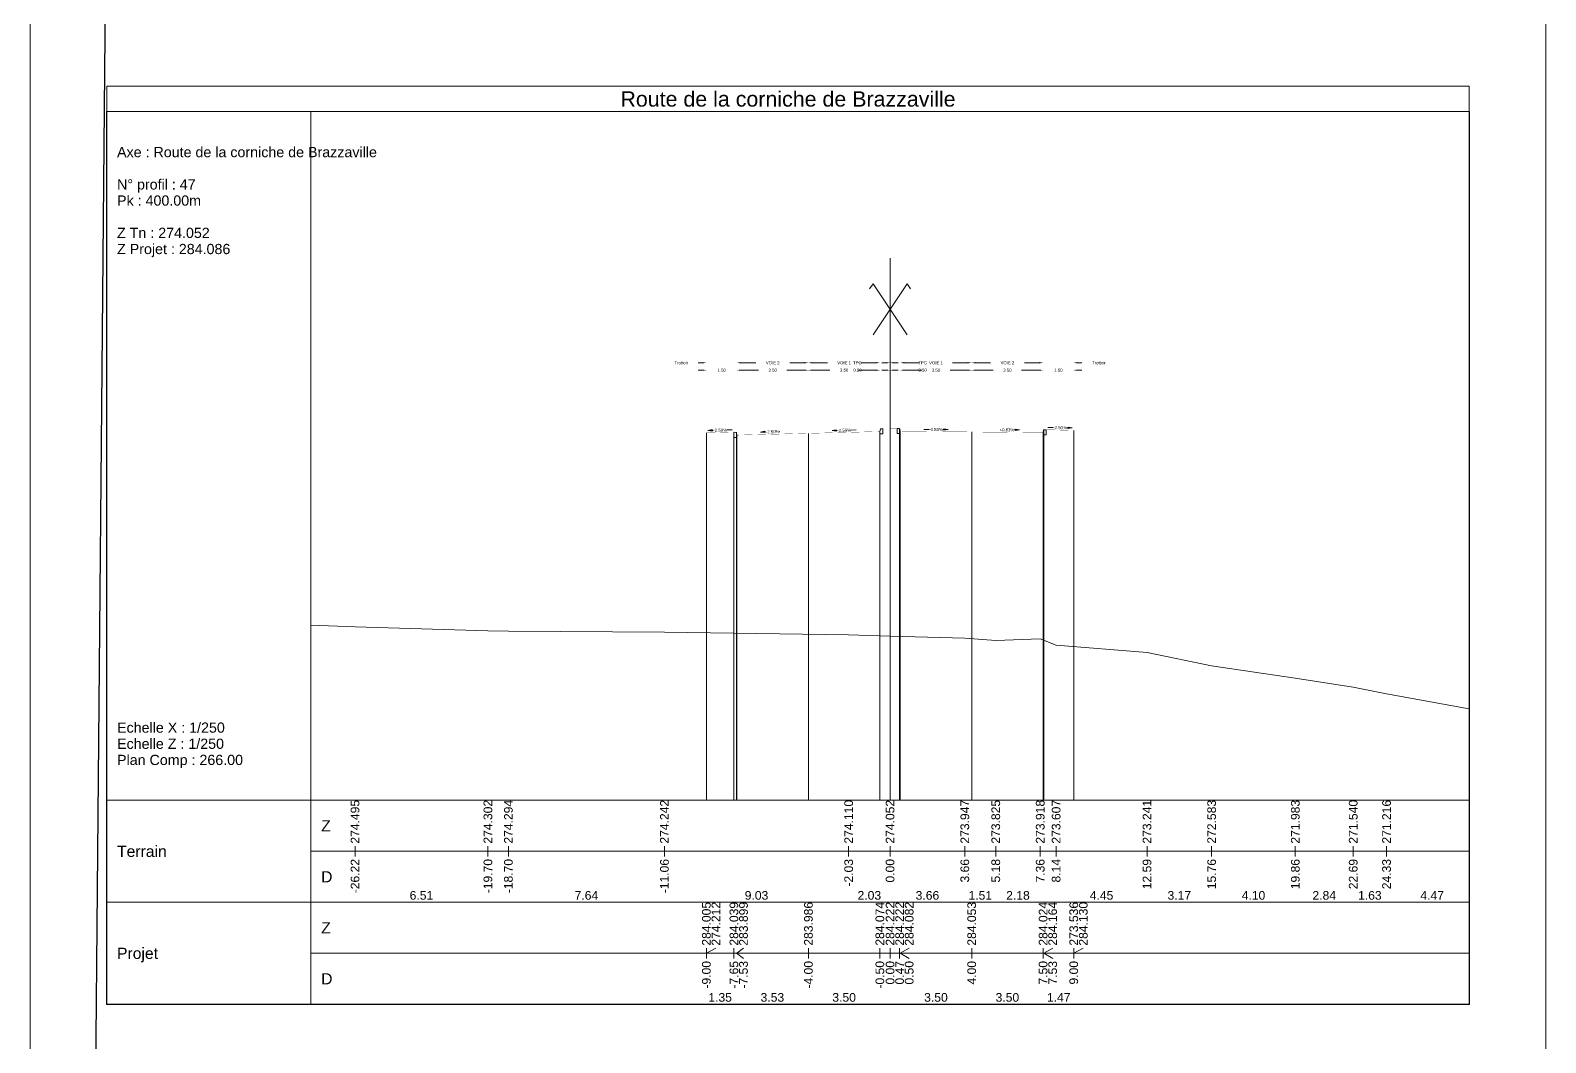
# Model space of a CAD drawing. Extents: x 0 to 74, y -372 to 1003.
# Drawn here: x 0 to 74.2, y 354 to 403.7 of the extents above; entities that cross this region are included whole.
import ezdxf
from ezdxf.enums import TextEntityAlignment as Align

# ---------------------------------------------------------------- set-up
doc = ezdxf.new("R2010")
doc.units = 0
doc.header["$LTSCALE"] = 2
doc.header["$PDSIZE"] = -0.004
doc.layers.get('0').update_dxf_attribs({"lineweight": 0})
for name, color, linetype, lineweight in [('Route - Profils type - Content session name', 7, 'Continuous', 0), ('Route - Profils type - PT SC CHAU TROTTOIR', 5, 'Continuous', 0), ('Route - Route de la corniche de Brazzaville - PT - Cadre_P47', 7, 'Continuous', 0), ('Route - Route de la corniche de Brazzaville - PT - Terrain_P47', 5, 'Continuous', 0)]:
    doc.layers.add(name, color=color, linetype=linetype, lineweight=lineweight)
doc.styles.add('CadreTitre', font='arial.ttf', dxfattribs={"height": 0.003})
doc.styles.add('Cotation', font='arial.ttf')
doc.styles.add('CoteHor', font='arial.ttf', dxfattribs={"height": 0.0022})
doc.styles.add('CoteHorA', font='arial.ttf', dxfattribs={"height": 0.0022})
doc.styles.add('CoteTitre', font='arial.ttf', dxfattribs={"height": 0.0017})
doc.styles.add('CoteTitreA', font='arial.ttf', dxfattribs={"height": 0.0017})
doc.styles.add('CoteVert', font='arial.ttf', dxfattribs={"height": 0.0017})
doc.styles.add('CoteVertA', font='arial.ttf', dxfattribs={"height": 0.0017})
doc.styles.add('ProfilCartouche', font='arial.ttf', dxfattribs={"height": 0.002})
doc.dimstyles.new('BRAZZAVILLE', dxfattribs={"dimtxt": 0.15, "dimasz": 0.2, "dimexe": 0.5, "dimexo": 0.5, "dimgap": 0.5, "dimtad": 0, "dimzin": 0, "dimdsep": 46, "dimtxsty": 'Cotation', "dimsah": 1, "dimcen": 0.1, "dimse1": 1, "dimse2": 1, "dimclrd": 1, "dimclre": 256, "dimclrt": 1, "dimaunit": 2, "dimazin": 0, "dimtfac": 1, "dimtdec": 4, "dimtofl": 0, "dimtmove": 0, "dimatfit": 1, "dimfxl": 1, "dimtolj": 1, "dimtzin": 0, "dimlwd": 0, "dimlwe": 0, "dimarcsym": 0})
doc.dimstyles.get("Standard").update_dxf_attribs({"dimtxt": 0.18, "dimasz": 0.18, "dimexe": 0.18, "dimexo": 0.0625, "dimgap": 0.09, "dimtad": 0, "dimtih": 1, "dimtoh": 1, "dimdec": 4, "dimzin": 0, "dimdsep": 46, "dimtxsty": 'Standard', "dimcen": 0.09, "dimadec": 0, "dimazin": 0, "dimtfac": 1, "dimtdec": 4, "dimtofl": 0, "dimtmove": 0, "dimatfit": 3, "dimfxl": 1, "dimtolj": 1, "dimtzin": 0, "dimarcsym": 0})

# ---------------------------------------------------------------- blocks, each defined once
blk = doc.blocks.new('*D314')
at = {"layer": 'Defpoints', "color": 0, "transparency": 16777216}
for p in [(41.625, 387.006), (41.625, 387.002), (42.125, 384.006)]:
    blk.add_point(p, dxfattribs=at)
at = {"layer": 'Route - Profils type - PT SC CHAU TROTTOIR', "color": 1, "lineweight": 0, "transparency": 16777216}
for p, q in [((41.425, 387.002), (41.225, 387.002)), ((42.325, 387.002), (42.525, 387.002))]:
    blk.add_line(p, q, dxfattribs=at)
at = {"layer": 'Route - Profils type - PT SC CHAU TROTTOIR', "color": 1, "transparency": 16777216}
for points in [[(41.425, 387.035), (41.425, 386.969), (41.625, 387.002)], [(42.325, 387.035), (42.325, 386.969), (42.125, 387.002)]]:
    blk.add_solid(points, dxfattribs=at)
at = {"layer": 'Route - Profils type - PT SC CHAU TROTTOIR', "color": 1, "transparency": 16777216, "insert": (40.53, 387.002), "char_height": 0.15, "attachment_point": 5, "style": 'Cotation'}
blk.add_mtext('\\A1;0.50', dxfattribs=at)
blk = doc.blocks.new('*D315')
at = {"layer": 'Defpoints', "color": 0, "transparency": 16777216}
for p in [(38.125, 387.006), (38.125, 387.002), (41.625, 387.006)]:
    blk.add_point(p, dxfattribs=at)
at = {"layer": 'Route - Profils type - PT SC CHAU TROTTOIR', "color": 1, "lineweight": 0, "transparency": 16777216}
for p, q in [((38.325, 387.002), (39.18, 387.002)), ((41.425, 387.002), (40.57, 387.002))]:
    blk.add_line(p, q, dxfattribs=at)
at = {"layer": 'Route - Profils type - PT SC CHAU TROTTOIR', "color": 1, "transparency": 16777216}
for points in [[(38.325, 387.035), (38.325, 386.969), (38.125, 387.002)], [(41.425, 387.035), (41.425, 386.969), (41.625, 387.002)]]:
    blk.add_solid(points, dxfattribs=at)
at = {"layer": 'Route - Profils type - PT SC CHAU TROTTOIR', "color": 1, "transparency": 16777216, "insert": (39.875, 387.002), "char_height": 0.15, "attachment_point": 5, "style": 'Cotation'}
blk.add_mtext('\\A1;3.50', dxfattribs=at)
blk = doc.blocks.new('*D316')
at = {"layer": 'Defpoints', "color": 0, "transparency": 16777216}
for p in [(34.625, 387.006), (34.625, 387.002), (38.125, 387.006)]:
    blk.add_point(p, dxfattribs=at)
at = {"layer": 'Route - Profils type - PT SC CHAU TROTTOIR', "color": 1, "lineweight": 0, "transparency": 16777216}
for p, q in [((34.825, 387.002), (35.68, 387.002)), ((37.925, 387.002), (37.07, 387.002))]:
    blk.add_line(p, q, dxfattribs=at)
at = {"layer": 'Route - Profils type - PT SC CHAU TROTTOIR', "color": 1, "transparency": 16777216}
for points in [[(34.825, 387.035), (34.825, 386.969), (34.625, 387.002)], [(37.925, 387.035), (37.925, 386.969), (38.125, 387.002)]]:
    blk.add_solid(points, dxfattribs=at)
at = {"layer": 'Route - Profils type - PT SC CHAU TROTTOIR', "color": 1, "transparency": 16777216, "insert": (36.375, 387.002), "char_height": 0.15, "attachment_point": 5, "style": 'Cotation'}
blk.add_mtext('\\A1;3.50', dxfattribs=at)
blk = doc.blocks.new('*D317')
at = {"layer": 'Defpoints', "color": 0, "transparency": 16777216}
for p in [(33.125, 387.006), (33.125, 387.002), (34.625, 387.006)]:
    blk.add_point(p, dxfattribs=at)
at = {"layer": 'Route - Profils type - PT SC CHAU TROTTOIR', "color": 1, "lineweight": 0, "transparency": 16777216}
for p, q in [((32.925, 387.002), (32.725, 387.002)), ((34.825, 387.002), (35.025, 387.002))]:
    blk.add_line(p, q, dxfattribs=at)
at = {"layer": 'Route - Profils type - PT SC CHAU TROTTOIR', "color": 1, "transparency": 16777216}
for points in [[(32.925, 387.035), (32.925, 386.969), (33.125, 387.002)], [(34.825, 387.035), (34.825, 386.969), (34.625, 387.002)]]:
    blk.add_solid(points, dxfattribs=at)
at = {"layer": 'Route - Profils type - PT SC CHAU TROTTOIR', "color": 1, "transparency": 16777216, "insert": (33.875, 387.002), "char_height": 0.15, "attachment_point": 5, "style": 'Cotation'}
blk.add_mtext('\\A1;1.50', dxfattribs=at)
blk = doc.blocks.new('*D318')
at = {"layer": 'Defpoints', "color": 0, "transparency": 16777216}
for p in [(41.625, 387.365), (41.625, 386.806), (42.125, 384.006)]:
    blk.add_point(p, dxfattribs=at)
at = {"layer": 'Route - Profils type - PT SC CHAU TROTTOIR', "color": 1, "lineweight": 0, "transparency": 16777216}
for p, q in [((41.425, 387.365), (41.225, 387.365)), ((42.325, 387.365), (42.525, 387.365))]:
    blk.add_line(p, q, dxfattribs=at)
at = {"layer": 'Route - Profils type - PT SC CHAU TROTTOIR', "color": 1, "transparency": 16777216}
for points in [[(41.425, 387.399), (41.425, 387.332), (41.625, 387.365)], [(42.325, 387.399), (42.325, 387.332), (42.125, 387.365)]]:
    blk.add_solid(points, dxfattribs=at)
at = {"layer": 'Route - Profils type - PT SC CHAU TROTTOIR', "color": 1, "transparency": 16777216, "insert": (40.522, 387.365), "char_height": 0.15, "attachment_point": 5, "style": 'Cotation'}
blk.add_mtext('\\A1;TPC', dxfattribs=at)
blk = doc.blocks.new('*D319')
at = {"layer": 'Defpoints', "color": 0, "transparency": 16777216}
for p in [(38.125, 387.365), (38.125, 387.006), (41.625, 386.806)]:
    blk.add_point(p, dxfattribs=at)
at = {"layer": 'Route - Profils type - PT SC CHAU TROTTOIR', "color": 1, "lineweight": 0, "transparency": 16777216}
for p, q in [((38.325, 387.365), (39.057, 387.365)), ((41.425, 387.365), (40.693, 387.365))]:
    blk.add_line(p, q, dxfattribs=at)
at = {"layer": 'Route - Profils type - PT SC CHAU TROTTOIR', "color": 1, "transparency": 16777216}
for points in [[(38.325, 387.399), (38.325, 387.332), (38.125, 387.365)], [(41.425, 387.399), (41.425, 387.332), (41.625, 387.365)]]:
    blk.add_solid(points, dxfattribs=at)
at = {"layer": 'Route - Profils type - PT SC CHAU TROTTOIR', "color": 1, "transparency": 16777216, "insert": (39.875, 387.365), "char_height": 0.15, "attachment_point": 5, "style": 'Cotation'}
blk.add_mtext('\\A1;VOIE 1', dxfattribs=at)
blk = doc.blocks.new('*D320')
at = {"layer": 'Defpoints', "color": 0, "transparency": 16777216}
for p in [(34.625, 387.365), (34.625, 387.006), (38.125, 387.006)]:
    blk.add_point(p, dxfattribs=at)
at = {"layer": 'Route - Profils type - PT SC CHAU TROTTOIR', "color": 1, "lineweight": 0, "transparency": 16777216}
for p, q in [((34.825, 387.365), (35.543, 387.365)), ((37.925, 387.365), (37.207, 387.365))]:
    blk.add_line(p, q, dxfattribs=at)
at = {"layer": 'Route - Profils type - PT SC CHAU TROTTOIR', "color": 1, "transparency": 16777216}
for points in [[(34.825, 387.399), (34.825, 387.332), (34.625, 387.365)], [(37.925, 387.399), (37.925, 387.332), (38.125, 387.365)]]:
    blk.add_solid(points, dxfattribs=at)
at = {"layer": 'Route - Profils type - PT SC CHAU TROTTOIR', "color": 1, "transparency": 16777216, "insert": (36.375, 387.365), "char_height": 0.15, "attachment_point": 5, "style": 'Cotation'}
blk.add_mtext('\\A1;VOIE 2', dxfattribs=at)
blk = doc.blocks.new('*D321')
at = {"layer": 'Defpoints', "color": 0, "transparency": 16777216}
for p in [(33.125, 387.365), (33.125, 387.006), (34.625, 387.006)]:
    blk.add_point(p, dxfattribs=at)
at = {"layer": 'Route - Profils type - PT SC CHAU TROTTOIR', "color": 1, "lineweight": 0, "transparency": 16777216}
for p, q in [((32.925, 387.365), (32.725, 387.365)), ((34.825, 387.365), (35.025, 387.365))]:
    blk.add_line(p, q, dxfattribs=at)
at = {"layer": 'Route - Profils type - PT SC CHAU TROTTOIR', "color": 1, "transparency": 16777216}
for points in [[(32.925, 387.399), (32.925, 387.332), (33.125, 387.365)], [(34.825, 387.399), (34.825, 387.332), (34.625, 387.365)]]:
    blk.add_solid(points, dxfattribs=at)
at = {"layer": 'Route - Profils type - PT SC CHAU TROTTOIR', "color": 1, "transparency": 16777216, "insert": (31.894, 387.365), "char_height": 0.15, "attachment_point": 5, "style": 'Cotation'}
blk.add_mtext('\\A1;Trottoir', dxfattribs=at)
blk = doc.blocks.new('MENSURA_COTEPENTE_104')
at = {"layer": 'Route - Profils type - PT SC CHAU TROTTOIR', "linetype": 'Continuous', "lineweight": 0}
blk.add_hatch(color=1, dxfattribs=at).paths.add_polyline_path([(0.15793, -2.60264), (0.15713, -2.60252), (0.15792, -2.60236)])
at = {"layer": 'Route - Profils type - PT SC CHAU TROTTOIR', "color": 1, "linetype": 'Continuous', "lineweight": 0}
for p, q in [((0.15792, -2.6025), (0.15816, -2.60249)), ((0.16081, -2.60243), (0.16185, -2.6024))]:
    blk.add_line(p, q, dxfattribs=at)
at = {"layer": 'Route - Profils type - PT SC CHAU TROTTOIR', "color": 1, "linetype": 'Continuous', "lineweight": 0, "flags": 128}
blk.add_lwpolyline([(0.15793, -2.60264), (0.15713, -2.60252), (0.15792, -2.60236), (0.15793, -2.60264)], close=True, dxfattribs=at)
at = {"layer": 'Route - Profils type - PT SC CHAU TROTTOIR', "color": 1, "style": 'Cotation'}
blk.add_text('-2.50%', height=0.0006, rotation=-358.5679, dxfattribs=at).set_placement((0.15949, -2.60246), align=Align.MIDDLE_CENTER)
blk = doc.blocks.new('MENSURA_COTEPENTE_105')
at = {"layer": 'Route - Profils type - PT SC CHAU TROTTOIR', "linetype": 'Continuous', "lineweight": 0}
blk.add_hatch(color=1, dxfattribs=at).paths.add_polyline_path([(0.14393, -2.60292), (0.14312, -2.6028), (0.14392, -2.60264)])
at = {"layer": 'Route - Profils type - PT SC CHAU TROTTOIR', "color": 1, "linetype": 'Continuous', "lineweight": 0}
for p, q in [((0.14392, -2.60278), (0.14416, -2.60278)), ((0.14681, -2.60271), (0.14692, -2.60271))]:
    blk.add_line(p, q, dxfattribs=at)
at = {"layer": 'Route - Profils type - PT SC CHAU TROTTOIR', "color": 1, "linetype": 'Continuous', "lineweight": 0, "flags": 128}
blk.add_lwpolyline([(0.14393, -2.60292), (0.14312, -2.6028), (0.14392, -2.60264), (0.14393, -2.60292)], close=True, dxfattribs=at)
at = {"layer": 'Route - Profils type - PT SC CHAU TROTTOIR', "color": 1, "style": 'Cotation'}
blk.add_text('-2.50%', height=0.0006, rotation=-358.5679, dxfattribs=at).set_placement((0.14549, -2.60274), align=Align.MIDDLE_CENTER)
blk = doc.blocks.new('MENSURA_COTEPENTE_106')
at = {"layer": 'Route - Profils type - PT SC CHAU TROTTOIR', "linetype": 'Continuous', "lineweight": 0}
blk.add_hatch(color=1, dxfattribs=at).paths.add_polyline_path([(0.13363, -2.60262), (0.13282, -2.60249), (0.13362, -2.60233)])
at = {"layer": 'Route - Profils type - PT SC CHAU TROTTOIR', "color": 1, "linetype": 'Continuous', "lineweight": 0}
for p, q in [((0.13362, -2.60247), (0.13386, -2.60247)), ((0.13651, -2.6024), (0.13755, -2.60238))]:
    blk.add_line(p, q, dxfattribs=at)
at = {"layer": 'Route - Profils type - PT SC CHAU TROTTOIR', "color": 1, "linetype": 'Continuous', "lineweight": 0, "flags": 128}
blk.add_lwpolyline([(0.13363, -2.60262), (0.13282, -2.60249), (0.13362, -2.60233), (0.13363, -2.60262)], close=True, dxfattribs=at)
at = {"layer": 'Route - Profils type - PT SC CHAU TROTTOIR', "color": 1, "style": 'Cotation'}
blk.add_text('-2.50%', height=0.0006, rotation=-358.5679, dxfattribs=at).set_placement((0.13519, -2.60244), align=Align.MIDDLE_CENTER)
blk = doc.blocks.new('T2__mirroredMSX', base_point=(-6.713, 11.473))
at = {"linetype": 'Continuous', "flags": 128}
blk.add_lwpolyline([(-6.837, 11.703), (-6.863, 11.583), (-6.863, 11.473), (-6.713, 11.473), (-6.713, 11.723), (-6.818, 11.719, 0.339869)], format="xyb", close=True, dxfattribs=at)
blk = doc.blocks.new('T2', base_point=(-6.713, 11.473))
at = {"linetype": 'Continuous', "flags": 128}
blk.add_lwpolyline([(-6.837, 11.703), (-6.863, 11.583), (-6.863, 11.473), (-6.713, 11.473), (-6.713, 11.723), (-6.818, 11.719, 0.339869)], format="xyb", close=True, dxfattribs=at)
blk = doc.blocks.new('*D325')
at = {"layer": 'Defpoints', "color": 0, "transparency": 16777216}
for p in [(42.625, 387.006), (42.625, 387.002), (42.125, 384.006)]:
    blk.add_point(p, dxfattribs=at)
at = {"layer": 'Route - Profils type - PT SC CHAU TROTTOIR', "color": 1, "lineweight": 0, "transparency": 16777216}
for p, q in [((41.925, 387.002), (41.725, 387.002)), ((42.825, 387.002), (43.025, 387.002))]:
    blk.add_line(p, q, dxfattribs=at)
at = {"layer": 'Route - Profils type - PT SC CHAU TROTTOIR', "color": 1, "transparency": 16777216}
for points in [[(41.925, 387.035), (41.925, 386.969), (42.125, 387.002)], [(42.825, 387.035), (42.825, 386.969), (42.625, 387.002)]]:
    blk.add_solid(points, dxfattribs=at)
at = {"layer": 'Route - Profils type - PT SC CHAU TROTTOIR', "color": 1, "transparency": 16777216, "insert": (43.72, 387.002), "char_height": 0.15, "attachment_point": 5, "style": 'Cotation'}
blk.add_mtext('\\A1;0.50', dxfattribs=at)
blk = doc.blocks.new('*D326')
at = {"layer": 'Defpoints', "color": 0, "transparency": 16777216}
for p in [(42.625, 387.006), (46.125, 387.006), (46.125, 387.002)]:
    blk.add_point(p, dxfattribs=at)
at = {"layer": 'Route - Profils type - PT SC CHAU TROTTOIR', "color": 1, "lineweight": 0, "transparency": 16777216}
for p, q in [((42.825, 387.002), (43.68, 387.002)), ((45.925, 387.002), (45.07, 387.002))]:
    blk.add_line(p, q, dxfattribs=at)
at = {"layer": 'Route - Profils type - PT SC CHAU TROTTOIR', "color": 1, "transparency": 16777216}
for points in [[(42.825, 387.035), (42.825, 386.969), (42.625, 387.002)], [(45.925, 387.035), (45.925, 386.969), (46.125, 387.002)]]:
    blk.add_solid(points, dxfattribs=at)
at = {"layer": 'Route - Profils type - PT SC CHAU TROTTOIR', "color": 1, "transparency": 16777216, "insert": (44.375, 387.002), "char_height": 0.15, "attachment_point": 5, "style": 'Cotation'}
blk.add_mtext('\\A1;3.50', dxfattribs=at)
blk = doc.blocks.new('*D327')
at = {"layer": 'Defpoints', "color": 0, "transparency": 16777216}
for p in [(46.125, 387.006), (49.625, 387.006), (49.625, 387.002)]:
    blk.add_point(p, dxfattribs=at)
at = {"layer": 'Route - Profils type - PT SC CHAU TROTTOIR', "color": 1, "lineweight": 0, "transparency": 16777216}
for p, q in [((46.325, 387.002), (47.18, 387.002)), ((49.425, 387.002), (48.57, 387.002))]:
    blk.add_line(p, q, dxfattribs=at)
at = {"layer": 'Route - Profils type - PT SC CHAU TROTTOIR', "color": 1, "transparency": 16777216}
for points in [[(46.325, 387.035), (46.325, 386.969), (46.125, 387.002)], [(49.425, 387.035), (49.425, 386.969), (49.625, 387.002)]]:
    blk.add_solid(points, dxfattribs=at)
at = {"layer": 'Route - Profils type - PT SC CHAU TROTTOIR', "color": 1, "transparency": 16777216, "insert": (47.875, 387.002), "char_height": 0.15, "attachment_point": 5, "style": 'Cotation'}
blk.add_mtext('\\A1;3.50', dxfattribs=at)
blk = doc.blocks.new('*D328')
at = {"layer": 'Defpoints', "color": 0, "transparency": 16777216}
for p in [(49.625, 387.006), (51.125, 387.006), (51.125, 387.002)]:
    blk.add_point(p, dxfattribs=at)
at = {"layer": 'Route - Profils type - PT SC CHAU TROTTOIR', "color": 1, "lineweight": 0, "transparency": 16777216}
for p, q in [((49.425, 387.002), (49.225, 387.002)), ((51.325, 387.002), (51.525, 387.002))]:
    blk.add_line(p, q, dxfattribs=at)
at = {"layer": 'Route - Profils type - PT SC CHAU TROTTOIR', "color": 1, "transparency": 16777216}
for points in [[(49.425, 387.035), (49.425, 386.969), (49.625, 387.002)], [(51.325, 387.035), (51.325, 386.969), (51.125, 387.002)]]:
    blk.add_solid(points, dxfattribs=at)
at = {"layer": 'Route - Profils type - PT SC CHAU TROTTOIR', "color": 1, "transparency": 16777216, "insert": (50.375, 387.002), "char_height": 0.15, "attachment_point": 5, "style": 'Cotation'}
blk.add_mtext('\\A1;1.50', dxfattribs=at)
blk = doc.blocks.new('*D329')
at = {"layer": 'Defpoints', "color": 0, "transparency": 16777216}
for p in [(42.625, 387.365), (42.625, 386.806), (42.125, 384.006)]:
    blk.add_point(p, dxfattribs=at)
at = {"layer": 'Route - Profils type - PT SC CHAU TROTTOIR', "color": 1, "lineweight": 0, "transparency": 16777216}
for p, q in [((41.925, 387.365), (41.725, 387.365)), ((42.825, 387.365), (43.025, 387.365))]:
    blk.add_line(p, q, dxfattribs=at)
at = {"layer": 'Route - Profils type - PT SC CHAU TROTTOIR', "color": 1, "transparency": 16777216}
for points in [[(41.925, 387.399), (41.925, 387.332), (42.125, 387.365)], [(42.825, 387.399), (42.825, 387.332), (42.625, 387.365)]]:
    blk.add_solid(points, dxfattribs=at)
at = {"layer": 'Route - Profils type - PT SC CHAU TROTTOIR', "color": 1, "transparency": 16777216, "insert": (43.728, 387.365), "char_height": 0.15, "attachment_point": 5, "style": 'Cotation'}
blk.add_mtext('\\A1;TPC', dxfattribs=at)
blk = doc.blocks.new('*D330')
at = {"layer": 'Defpoints', "color": 0, "transparency": 16777216}
for p in [(46.125, 387.365), (46.125, 387.006), (42.625, 386.806)]:
    blk.add_point(p, dxfattribs=at)
at = {"layer": 'Route - Profils type - PT SC CHAU TROTTOIR', "color": 1, "lineweight": 0, "transparency": 16777216}
for p, q in [((42.825, 387.365), (43.557, 387.365)), ((45.925, 387.365), (45.193, 387.365))]:
    blk.add_line(p, q, dxfattribs=at)
at = {"layer": 'Route - Profils type - PT SC CHAU TROTTOIR', "color": 1, "transparency": 16777216}
for points in [[(42.825, 387.399), (42.825, 387.332), (42.625, 387.365)], [(45.925, 387.399), (45.925, 387.332), (46.125, 387.365)]]:
    blk.add_solid(points, dxfattribs=at)
at = {"layer": 'Route - Profils type - PT SC CHAU TROTTOIR', "color": 1, "transparency": 16777216, "insert": (44.375, 387.365), "char_height": 0.15, "attachment_point": 5, "style": 'Cotation'}
blk.add_mtext('\\A1;VOIE 1', dxfattribs=at)
blk = doc.blocks.new('*D331')
at = {"layer": 'Defpoints', "color": 0, "transparency": 16777216}
for p in [(46.125, 387.006), (49.625, 387.365), (49.625, 387.006)]:
    blk.add_point(p, dxfattribs=at)
at = {"layer": 'Route - Profils type - PT SC CHAU TROTTOIR', "color": 1, "lineweight": 0, "transparency": 16777216}
for p, q in [((46.325, 387.365), (47.043, 387.365)), ((49.425, 387.365), (48.707, 387.365))]:
    blk.add_line(p, q, dxfattribs=at)
at = {"layer": 'Route - Profils type - PT SC CHAU TROTTOIR', "color": 1, "transparency": 16777216}
for points in [[(46.325, 387.399), (46.325, 387.332), (46.125, 387.365)], [(49.425, 387.399), (49.425, 387.332), (49.625, 387.365)]]:
    blk.add_solid(points, dxfattribs=at)
at = {"layer": 'Route - Profils type - PT SC CHAU TROTTOIR', "color": 1, "transparency": 16777216, "insert": (47.875, 387.365), "char_height": 0.15, "attachment_point": 5, "style": 'Cotation'}
blk.add_mtext('\\A1;VOIE 2', dxfattribs=at)
blk = doc.blocks.new('*D332')
at = {"layer": 'Defpoints', "color": 0, "transparency": 16777216}
for p in [(49.625, 387.006), (51.125, 387.365), (51.125, 387.006)]:
    blk.add_point(p, dxfattribs=at)
at = {"layer": 'Route - Profils type - PT SC CHAU TROTTOIR', "color": 1, "lineweight": 0, "transparency": 16777216}
for p, q in [((49.425, 387.365), (49.225, 387.365)), ((51.325, 387.365), (51.525, 387.365))]:
    blk.add_line(p, q, dxfattribs=at)
at = {"layer": 'Route - Profils type - PT SC CHAU TROTTOIR', "color": 1, "transparency": 16777216}
for points in [[(49.425, 387.399), (49.425, 387.332), (49.625, 387.365)], [(51.325, 387.399), (51.325, 387.332), (51.125, 387.365)]]:
    blk.add_solid(points, dxfattribs=at)
at = {"layer": 'Route - Profils type - PT SC CHAU TROTTOIR', "color": 1, "transparency": 16777216, "insert": (52.356, 387.365), "char_height": 0.15, "attachment_point": 5, "style": 'Cotation'}
blk.add_mtext('\\A1;Trottoir', dxfattribs=at)
blk = doc.blocks.new('MENSURA_COTEPENTE_107')
at = {"layer": 'Route - Profils type - PT SC CHAU TROTTOIR', "linetype": 'Continuous', "lineweight": 0}
blk.add_hatch(color=1, dxfattribs=at).paths.add_polyline_path([(0.17907, -2.60246), (0.17987, -2.60233), (0.17907, -2.60218)])
at = {"layer": 'Route - Profils type - PT SC CHAU TROTTOIR', "color": 1, "linetype": 'Continuous', "lineweight": 0}
for p, q in [((0.17618, -2.6023), (0.17514, -2.60229)), ((0.17907, -2.60232), (0.17883, -2.60232))]:
    blk.add_line(p, q, dxfattribs=at)
at = {"layer": 'Route - Profils type - PT SC CHAU TROTTOIR', "color": 1, "linetype": 'Continuous', "lineweight": 0, "flags": 128}
blk.add_lwpolyline([(0.17907, -2.60246), (0.17987, -2.60233), (0.17907, -2.60218), (0.17907, -2.60246)], close=True, dxfattribs=at)
at = {"layer": 'Route - Profils type - PT SC CHAU TROTTOIR', "color": 1, "style": 'Cotation'}
blk.add_text('-0.83%', height=0.0006, rotation=359.5225, dxfattribs=at).set_placement((0.1775, -2.60231), align=Align.MIDDLE_CENTER)
blk = doc.blocks.new('MENSURA_COTEPENTE_108')
at = {"layer": 'Route - Profils type - PT SC CHAU TROTTOIR', "linetype": 'Continuous', "lineweight": 0}
blk.add_hatch(color=1, dxfattribs=at).paths.add_polyline_path([(0.19307, -2.60251), (0.19387, -2.60238), (0.19307, -2.60223)])
at = {"layer": 'Route - Profils type - PT SC CHAU TROTTOIR', "color": 1, "linetype": 'Continuous', "lineweight": 0}
for p, q in [((0.19018, -2.60235), (0.19007, -2.60235)), ((0.19307, -2.60237), (0.19283, -2.60237))]:
    blk.add_line(p, q, dxfattribs=at)
at = {"layer": 'Route - Profils type - PT SC CHAU TROTTOIR', "color": 1, "linetype": 'Continuous', "lineweight": 0, "flags": 128}
blk.add_lwpolyline([(0.19307, -2.60251), (0.19387, -2.60238), (0.19307, -2.60223), (0.19307, -2.60251)], close=True, dxfattribs=at)
at = {"layer": 'Route - Profils type - PT SC CHAU TROTTOIR', "color": 1, "style": 'Cotation'}
blk.add_text('-0.83%', height=0.0006, rotation=359.5225, dxfattribs=at).set_placement((0.1915, -2.60236), align=Align.MIDDLE_CENTER)
blk = doc.blocks.new('MENSURA_COTEPENTE_109')
at = {"layer": 'Route - Profils type - PT SC CHAU TROTTOIR', "linetype": 'Continuous', "lineweight": 0}
blk.add_hatch(color=1, dxfattribs=at).paths.add_polyline_path([(0.20337, -2.60212), (0.20418, -2.60199), (0.20338, -2.60183)])
at = {"layer": 'Route - Profils type - PT SC CHAU TROTTOIR', "color": 1, "linetype": 'Continuous', "lineweight": 0}
for p, q in [((0.20049, -2.6019), (0.19945, -2.60188)), ((0.20338, -2.60197), (0.20314, -2.60197))]:
    blk.add_line(p, q, dxfattribs=at)
at = {"layer": 'Route - Profils type - PT SC CHAU TROTTOIR', "color": 1, "linetype": 'Continuous', "lineweight": 0, "flags": 128}
blk.add_lwpolyline([(0.20337, -2.60212), (0.20418, -2.60199), (0.20338, -2.60183), (0.20337, -2.60212)], close=True, dxfattribs=at)
at = {"layer": 'Route - Profils type - PT SC CHAU TROTTOIR', "color": 1, "style": 'Cotation'}
blk.add_text('-2.50%', height=0.0006, rotation=358.5679, dxfattribs=at).set_placement((0.20181, -2.60194), align=Align.MIDDLE_CENTER)

msp = doc.modelspace()

# ---------------------------------------------------------------- linework, layer by layer
at = {"flags": 128}
for points in [[(0, 352.17), (0, 404.67), (74.25, 404.67), (74.25, 352.17)], [(3.75, 355.92), (3.75, 400.92), (70.5, 400.92), (70.5, 355.92)]]:
    msp.add_lwpolyline(points, close=True, dxfattribs=at)
at = {"layer": 'Route - Profils type - PT SC CHAU TROTTOIR', "color": 1, "linetype": 'Continuous', "flags": 128}
for points in [[(42.125, 384.134, 0.01, 0.01, 0), (41.775, 384.134, 0.01, 0.01, 0), (41.655, 384.134, 0.01, 0.01, 0), (41.625, 383.994, 0.01, 0.01, 0), (38.125, 383.906, 0.01, 0.01, 0), (34.625, 383.819, 0.01, 0.01, 0), (34.595, 383.959, 0.01, 0.01, 0), (34.475, 383.959, 0.01, 0.01, 0), (33.125, 383.925, 0.01, 0.01, 0), (33.125, 374.132, 0.01, 0.01, 0)], [(42.125, 384.142, 0.01, 0.01, 0), (42.475, 384.142, 0.01, 0.01, 0), (42.595, 384.142, 0.01, 0.01, 0), (42.625, 384.002, 0.01, 0.01, 0), (46.125, 383.973, 0.01, 0.01, 0), (49.625, 383.944, 0.01, 0.01, 0), (49.655, 384.084, 0.01, 0.01, 0), (49.775, 384.084, 0.01, 0.01, 0), (51.125, 384.05, 0.01, 0.01, 0), (51.125, 373.456, 0.01, 0.01, 0)]]:
    msp.add_lwpolyline(points, format="xyseb", dxfattribs=at)
at = {"layer": 'Route - Route de la corniche de Brazzaville - PT - Cadre_P47', "color": 7, "linetype": 'Continuous'}
for p, q in [((13.75, 399.67), (13.75, 355.92)), ((42.125, 387.489), (42.125, 392.489)), ((41.125, 390.989), (41.292, 391.239)), ((42.958, 388.739), (41.292, 391.239)), ((41.292, 388.739), (42.958, 391.239)), ((43.125, 390.989), (42.958, 391.239)), ((42.125, 365.92), (42.125, 387.489)), ((33.125, 365.92), (33.125, 383.925)), ((33.125, 365.92), (33.125, 383.925)), ((34.475, 365.92), (34.475, 383.959)), ((34.475, 365.92), (34.475, 383.959)), ((34.595, 365.92), (34.595, 383.959)), ((38.125, 365.92), (38.125, 383.906)), ((38.125, 365.92), (38.125, 383.906)), ((41.625, 365.92), (41.625, 383.994)), ((41.625, 365.92), (41.625, 383.994)), ((42.125, 365.92), (42.125, 384.142)), ((42.125, 365.92), (42.125, 384.142)), ((42.595, 365.92), (42.595, 384.142)), ((42.595, 365.92), (42.595, 384.142)), ((42.625, 365.92), (42.625, 384.002)), ((42.625, 365.92), (42.625, 384.002)), ((46.125, 365.92), (46.125, 383.973)), ((46.125, 365.92), (46.125, 383.973)), ((49.625, 365.92), (49.625, 383.944)), ((49.625, 365.92), (49.625, 383.944)), ((49.655, 365.92), (49.655, 384.084)), ((49.655, 365.92), (49.655, 384.084)), ((51.125, 365.92), (51.125, 384.05)), ((34.625, 365.92), (34.625, 383.819)), ((33.125, 365.92), (33.125, 374.132)), ((51.125, 365.92), (51.125, 373.456)), ((51.125, 365.92), (51.125, 373.456)), ((70.5, 365.92), (3.75, 365.92)), ((70.5, 363.42), (13.75, 363.42)), ((70.5, 360.92), (3.75, 360.92)), ((70.5, 360.92), (3.75, 360.92)), ((70.5, 360.92), (3.75, 360.92)), ((70.5, 360.92), (3.75, 360.92)), ((70.5, 360.92), (3.75, 360.92)), ((70.5, 360.92), (3.75, 360.92)), ((70.5, 360.92), (3.75, 360.92)), ((33.125, 358.67), (33.125, 358.42)), ((33.593, 358.67), (33.125, 358.42)), ((34.475, 358.67), (34.475, 358.42)), ((34.943, 358.67), (34.625, 358.42)), ((38.125, 358.67), (38.125, 358.42)), ((41.625, 358.67), (41.625, 358.42)), ((42.125, 358.67), (42.125, 358.42)), ((42.595, 358.67), (42.595, 358.42)), ((43.062, 358.67), (42.625, 358.42)), ((46.125, 358.67), (46.125, 358.42)), ((49.625, 358.67), (49.625, 358.42)), ((50.093, 358.67), (49.655, 358.42)), ((51.125, 358.67), (51.125, 358.42)), ((51.593, 358.67), (51.125, 358.42)), ((70.5, 358.42), (13.75, 358.42)), ((33.125, 358.17), (33.125, 358.42)), ((34.475, 358.17), (34.475, 358.42)), ((34.943, 358.17), (34.595, 358.42)), ((38.125, 358.17), (38.125, 358.42)), ((41.625, 358.17), (41.625, 358.42)), ((42.125, 358.17), (42.125, 358.42)), ((42.595, 358.17), (42.595, 358.42)), ((43.062, 358.17), (42.625, 358.42)), ((46.125, 358.17), (46.125, 358.42)), ((49.625, 358.17), (49.625, 358.42)), ((50.093, 358.17), (49.655, 358.42)), ((51.125, 358.17), (51.125, 358.42)), ((70.5, 355.92), (3.75, 355.92)), ((70.5, 355.92), (3.75, 355.92)), ((70.5, 355.92), (3.75, 355.92)), ((70.5, 355.92), (3.75, 355.92)), ((70.5, 355.92), (3.75, 355.92)), ((70.5, 355.92), (3.75, 355.92))]:
    msp.add_line(p, q, dxfattribs=at)
at = {"layer": 'Route - Route de la corniche de Brazzaville - PT - Cadre_P47', "color": 114, "linetype": 'Continuous'}
for p, q in [((15.91, 363.67), (15.91, 363.42)), ((15.91, 363.17), (15.91, 363.42)), ((22.421, 363.67), (22.421, 363.42)), ((22.421, 363.17), (22.421, 363.42)), ((23.425, 363.67), (23.425, 363.42)), ((23.425, 363.17), (23.425, 363.42)), ((31.07, 363.67), (31.07, 363.42)), ((31.07, 363.17), (31.07, 363.42)), ((40.097, 363.67), (40.097, 363.42)), ((40.097, 363.17), (40.097, 363.42)), ((42.125, 363.67), (42.125, 363.42)), ((42.125, 363.17), (42.125, 363.42)), ((45.789, 363.67), (45.789, 363.42)), ((45.789, 363.17), (45.789, 363.42)), ((47.304, 363.67), (47.304, 363.42)), ((47.304, 363.17), (47.304, 363.42)), ((49.482, 363.67), (49.482, 363.42)), ((49.482, 363.17), (49.482, 363.42)), ((50.262, 363.67), (50.262, 363.42)), ((50.262, 363.17), (50.262, 363.42)), ((54.716, 363.67), (54.716, 363.42)), ((54.716, 363.17), (54.716, 363.42)), ((57.882, 363.67), (57.882, 363.42)), ((57.882, 363.17), (57.882, 363.42)), ((61.982, 363.67), (61.982, 363.42)), ((61.982, 363.17), (61.982, 363.42)), ((64.819, 363.67), (64.819, 363.42)), ((64.819, 363.17), (64.819, 363.42)), ((66.452, 363.67), (66.452, 363.42)), ((66.452, 363.17), (66.452, 363.42))]:
    msp.add_line(p, q, dxfattribs=at)
at = {"layer": 'Route - Route de la corniche de Brazzaville - PT - Cadre_P47', "flags": 128}
msp.add_lwpolyline([(3.737, 355.908), (3.737, 399.682), (70.513, 399.682), (70.513, 355.908)], close=True, dxfattribs=at)
at = {"layer": 'Route - Route de la corniche de Brazzaville - PT - Terrain_P47', "color": 114, "linetype": 'Continuous', "flags": 128}
msp.add_lwpolyline([(13.75, 374.504), (15.91, 374.415), (22.421, 374.222), (23.425, 374.214), (31.07, 374.162), (40.097, 374.03), (42.125, 373.972), (45.789, 373.867), (47.304, 373.745), (49.482, 373.838), (50.262, 373.527), (54.716, 373.161), (57.882, 372.503), (61.982, 371.903), (64.819, 371.46), (66.452, 371.136), (70.5, 370.399)], dxfattribs=at)
msp.add_lwpolyline([(13.75, 374.504), (15.91, 374.415), (22.421, 374.222), (23.425, 374.214), (31.07, 374.162), (40.097, 374.03), (42.125, 373.972), (45.789, 373.867), (47.304, 373.745), (49.482, 373.838), (50.262, 373.527), (54.716, 373.161), (57.882, 372.503), (61.982, 371.903), (64.819, 371.46), (66.452, 371.136), (70.5, 370.399)], dxfattribs=at)

# ---------------------------------------------------------------- block references
at = {"layer": 'Route - Profils type - PT SC CHAU TROTTOIR', "xscale": 250, "yscale": 250, "zscale": 250}
for name in ['MENSURA_COTEPENTE_106', 'MENSURA_COTEPENTE_105', 'MENSURA_COTEPENTE_104', 'MENSURA_COTEPENTE_107', 'MENSURA_COTEPENTE_108', 'MENSURA_COTEPENTE_109']:
    msp.add_blockref(name, (0, 1034.67), dxfattribs=at)
at = {"layer": 'Route - Profils type - PT SC CHAU TROTTOIR', "xscale": -1, "zscale": 250}
for p in [(34.475, 383.709), (42.475, 383.892)]:
    msp.add_blockref('T2__mirroredMSX', p, dxfattribs=at)
at = {"layer": 'Route - Profils type - PT SC CHAU TROTTOIR', "zscale": 250}
for p in [(41.775, 383.884), (49.775, 383.834)]:
    msp.add_blockref('T2', p, dxfattribs=at)

# ---------------------------------------------------------------- texts
at = {"color": 7, "style": 'CadreTitre'}
msp.add_text('Route de la corniche de Brazzaville', height=0.75, dxfattribs=at).set_placement((37.125, 400.67), align=Align.TOP_CENTER)
at = {"style": 'ProfilCartouche'}
for s, p in [('Axe : Route de la corniche de Brazzaville', (4.25, 397.691)), ('N° profil : 47', (4.25, 396.107)), ('Pk : 400.00m', (4.25, 395.316)), ('Z Tn : 274.052', (4.25, 393.732)), ('Z Projet : 284.086', (4.25, 392.941)), ('Echelle X : 1/250', (4.25, 369.483)), ('Echelle Z : 1/250', (4.25, 368.691)), ('Plan Comp : 266.00', (4.25, 367.899))]:
    msp.add_text(s, height=0.5, dxfattribs=at).set_placement(p, align=Align.MIDDLE_LEFT)
at = {"layer": 'Route - Route de la corniche de Brazzaville - PT - Cadre_P47', "color": 114, "style": 'CoteVert'}
for s, p in [('274.495', (15.91, 363.795)), ('274.302', (22.421, 363.795)), ('274.294', (23.425, 363.795)), ('274.242', (31.07, 363.795)), ('274.110', (40.097, 363.795)), ('274.052', (42.125, 363.795)), ('273.947', (45.789, 363.795)), ('273.825', (47.304, 363.795)), ('273.918', (49.482, 363.795)), ('273.607', (50.262, 363.795)), ('273.241', (54.716, 363.795)), ('272.583', (57.882, 363.795)), ('271.983', (61.982, 363.795)), ('271.540', (64.819, 363.795)), ('271.216', (66.452, 363.795))]:
    msp.add_text(s, height=0.425, rotation=90, dxfattribs=at).set_placement(p, align=Align.MIDDLE_LEFT)
at = {"layer": 'Route - Route de la corniche de Brazzaville - PT - Cadre_P47', "color": 114, "style": 'CoteHor'}
for s, p in [('Z', (14.25, 364.67)), ('Terrain', (4.25, 363.42)), ('D', (14.25, 362.17))]:
    msp.add_text(s, height=0.55, dxfattribs=at).set_placement(p, align=Align.MIDDLE_LEFT)
at = {"layer": 'Route - Route de la corniche de Brazzaville - PT - Cadre_P47', "color": 114, "style": 'CoteVert'}
for s, p in [('-26.22', (15.91, 363.045)), ('-19.70', (22.421, 363.045)), ('-18.70', (23.425, 363.045)), ('-11.06', (31.07, 363.045)), ('-2.03', (40.097, 363.045)), ('0.00', (42.125, 363.045)), ('3.66', (45.789, 363.045)), ('5.18', (47.304, 363.045)), ('7.36', (49.482, 363.045)), ('8.14', (50.262, 363.045)), ('12.59', (54.716, 363.045)), ('15.76', (57.882, 363.045)), ('19.86', (61.982, 363.045)), ('22.69', (64.819, 363.045)), ('24.33', (66.452, 363.045))]:
    msp.add_text(s, height=0.425, rotation=90, dxfattribs=at).set_placement(p, align=Align.MIDDLE_RIGHT)
at = {"layer": 'Route - Route de la corniche de Brazzaville - PT - Cadre_P47', "color": 114, "style": 'CoteTitre'}
for s, p in [('6.51', (19.165, 360.92)), ('7.64', (27.248, 360.92)), ('9.03', (35.583, 360.92)), ('2.03', (41.111, 360.92)), ('3.66', (43.957, 360.92)), ('1.51', (46.547, 360.92)), ('2.18', (48.393, 360.92)), ('4.45', (52.489, 360.92)), ('3.17', (56.299, 360.92)), ('4.10', (59.932, 360.92)), ('2.84', (63.4, 360.92)), ('1.63', (65.635, 360.92)), ('4.47', (68.688, 360.92))]:
    msp.add_text(s, height=0.425, dxfattribs=at).set_placement(p, align=Align.BOTTOM_CENTER)
at = {"layer": 'Route - Route de la corniche de Brazzaville - PT - Cadre_P47', "color": 7, "style": 'CoteVertA'}
for s, p in [('284.005', (33.125, 358.795)), ('274.212', (33.593, 358.795)), ('284.039', (34.475, 358.795)), ('283.899', (34.943, 358.795)), ('283.986', (38.125, 358.795)), ('284.074', (41.625, 358.795)), ('284.222', (42.125, 358.795)), ('284.222', (42.595, 358.795)), ('284.082', (43.062, 358.795)), ('284.053', (46.125, 358.795)), ('284.024', (49.625, 358.795)), ('284.164', (50.093, 358.795)), ('273.536', (51.125, 358.795)), ('284.130', (51.593, 358.795))]:
    msp.add_text(s, height=0.425, rotation=90, dxfattribs=at).set_placement(p, align=Align.MIDDLE_LEFT)
at = {"layer": 'Route - Route de la corniche de Brazzaville - PT - Cadre_P47', "color": 7, "style": 'CoteHorA'}
for s, p in [('Z', (14.25, 359.67)), ('Projet', (4.25, 358.42)), ('D', (14.25, 357.17))]:
    msp.add_text(s, height=0.55, dxfattribs=at).set_placement(p, align=Align.MIDDLE_LEFT)
at = {"layer": 'Route - Route de la corniche de Brazzaville - PT - Cadre_P47', "color": 7, "style": 'CoteVertA'}
for s, p in [('-9.00', (33.125, 358.045)), ('-7.65', (34.475, 358.045)), ('-7.53', (34.943, 358.045)), ('-4.00', (38.125, 358.045)), ('-0.50', (41.625, 358.045)), ('0.00', (42.125, 358.045)), ('0.47', (42.595, 358.045)), ('0.50', (43.062, 358.045)), ('4.00', (46.125, 358.045)), ('7.50', (49.625, 358.045)), ('7.53', (50.093, 358.045)), ('9.00', (51.125, 358.045))]:
    msp.add_text(s, height=0.425, rotation=90, dxfattribs=at).set_placement(p, align=Align.MIDDLE_RIGHT)
at = {"layer": 'Route - Route de la corniche de Brazzaville - PT - Cadre_P47', "color": 7, "style": 'CoteTitreA'}
for s, p in [('1.35', (33.8, 355.92)), ('3.53', (36.36, 355.92)), ('3.50', (39.875, 355.92)), ('3.50', (44.375, 355.92)), ('3.50', (47.875, 355.92)), ('1.47', (50.39, 355.92))]:
    msp.add_text(s, height=0.425, dxfattribs=at).set_placement(p, align=Align.BOTTOM_CENTER)

# ---------------------------------------------------------------- dimensions: what is measured, and where the dimension line sits
at = {"layer": 'Route - Profils type - PT SC CHAU TROTTOIR'}
for base, p1, p2, text, picture, middle in [((34.625, 387.365), (38.125, 387.006), (34.625, 387.006), 'VOIE 2', '*D320', (36.375, 387.365)), ((38.125, 387.365), (41.625, 386.806), (38.125, 387.006), 'VOIE 1', '*D319', (39.875, 387.365)), ((46.125, 387.365), (42.625, 386.806), (46.125, 387.006), 'VOIE 1', '*D330', (44.375, 387.365)), ((49.625, 387.365), (46.125, 387.006), (49.625, 387.006), 'VOIE 2', '*D331', (47.875, 387.365)), ((33.125, 387.365), (34.625, 387.006), (33.125, 387.006), 'Trottoir', '*D321', (31.894, 387.365)), ((33.125, 387.002), (34.625, 387.006), (33.125, 387.006), '1.50', '*D317', (33.875, 387.002)), ((34.625, 387.002), (38.125, 387.006), (34.625, 387.006), '3.50', '*D316', (36.375, 387.002)), ((38.125, 387.002), (41.625, 387.006), (38.125, 387.006), '3.50', '*D315', (39.875, 387.002)), ((41.625, 387.365), (42.125, 384.006), (41.625, 386.806), 'TPC', '*D318', (40.522, 387.365)), ((41.625, 387.002), (42.125, 384.006), (41.625, 387.006), '0.50', '*D314', (40.53, 387.002)), ((42.625, 387.365), (42.125, 384.006), (42.625, 386.806), 'TPC', '*D329', (43.728, 387.365)), ((42.625, 387.002), (42.125, 384.006), (42.625, 387.006), '0.50', '*D325', (43.72, 387.002)), ((46.125, 387.002), (42.625, 387.006), (46.125, 387.006), '3.50', '*D326', (44.375, 387.002)), ((49.625, 387.002), (46.125, 387.006), (49.625, 387.006), '3.50', '*D327', (47.875, 387.002)), ((51.125, 387.365), (49.625, 387.006), (51.125, 387.006), 'Trottoir', '*D332', (52.356, 387.365)), ((51.125, 387.002), (49.625, 387.006), (51.125, 387.006), '1.50', '*D328', (50.375, 387.002))]:
    dim = msp.add_linear_dim(base=base, p1=p1, p2=p2, text=text, dimstyle='BRAZZAVILLE', override={"dimscale": 1, "dimclrt": 1}, dxfattribs=at)
    dim.commit()
    dim.dimension.update_dxf_attribs({"geometry": picture, "text_midpoint": middle})

# ---------------------------------------------------------------- leaders
at = {"layer": 'Route - Profils type - Content session name', "linetype": 'Continuous'}
msp.add_leader([(4.318, 477.474), (0.017, -2.209)], dimstyle='Standard', override={"dimasz": 0, "dimldrblk": 'None'}, dxfattribs=at)

doc.saveas('drawing.dxf')
